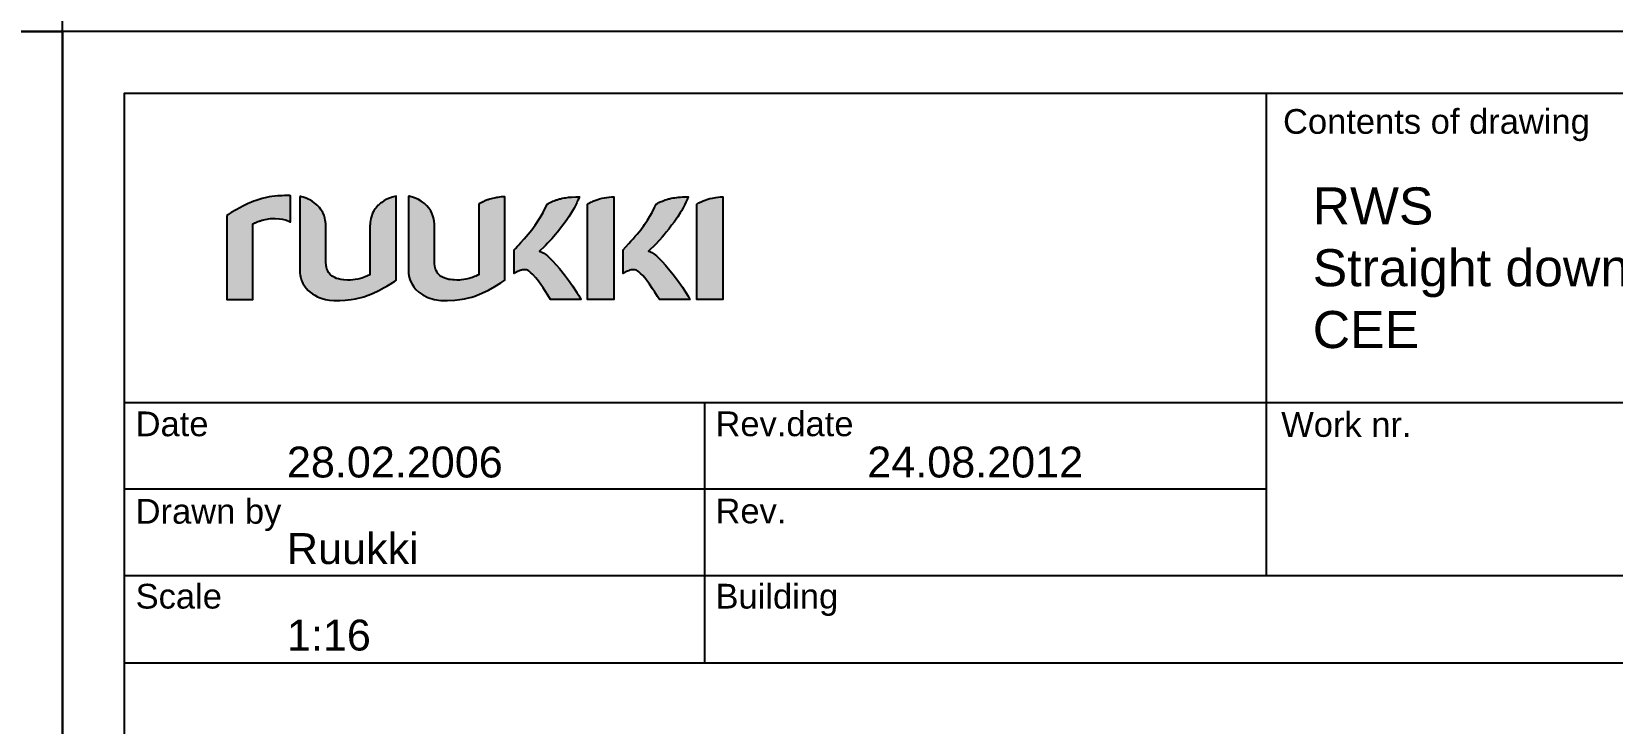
# Model space of a CAD drawing. Extents: x -5366 to 10078, y -29412 to -20292.
# Drawn here: x 3900 to 5949, y -25748 to -24852 of the extents above; entities that cross this region are included whole.
import ezdxf

# ---------------------------------------------------------------- set-up
doc = ezdxf.new("R2010")
doc.units = 0
doc.layers.get('0').update_dxf_attribs({"linetype": 'CONTINUOUS'})
doc.layers.add('DET_RAAMI_ULOIN', color=7, linetype='CONTINUOUS', plot=False)
for name, color, linetype in [('DET_RAAMIT', 7, 'CONTINUOUS'), ('DET_VAKIOTXT', 7, 'CONTINUOUS'), ('MITAT', 2, 'CONTINUOUS'), ('MUOTO', 3, 'CONTINUOUS'), ('RUUKKI', 7, 'CONTINUOUS')]:
    doc.layers.add(name, color=color, linetype=linetype)
doc.styles.add('arial', font='ARIAL.TTF')

# ---------------------------------------------------------------- blocks, each defined once
blk = doc.blocks.new('ruukki_dwg')
at = {"layer": 'RUUKKI'}
for points in [[(-27.86, 99.69), (-27.86, 57.29), (-14.64, 57.29), (-14.64, 95.44), (-14.05, 95.75), (-13.74, 95.89), (-13.43, 96.02), (-13.11, 96.16), (-12.79, 96.3), (-12.46, 96.43), (-12.13, 96.56), (-11.47, 96.8), (-11.13, 96.91), (-10.78, 97.03), (-10.45, 97.12), (-10.11, 97.22), (-9.76, 97.31), (-9.07, 97.49), (-8.39, 97.65), (-7.38, 97.84), (-6.72, 97.94), (-5.78, 98.06), (-4.89, 98.13), (-3.33, 98.14), (-1.14, 98.03), (0.28, 97.85), (2.31, 97.33), (3.84, 96.65), (4.24, 96.4), (4.34, 96.37), (4.41, 96.37), (4.43, 96.4), (4.43, 109.63), (4.18, 109.65), (3.93, 109.68), (3.68, 109.69), (2.44, 109.7), (1.27, 109.7), (0.12, 109.66), (-0.98, 109.61), (-2.05, 109.54), (-3.59, 109.4), (-5.06, 109.23), (-6.47, 109.01), (-7.81, 108.76), (-9.91, 108.27), (-11.5, 107.81), (-13.03, 107.29), (-14.19, 106.88), (-15.38, 106.4), (-16.94, 105.74), (-18.06, 105.22), (-19.44, 104.5), (-23, 102.57), (-25.53, 101.12), (-26.55, 100.52), (-27.34, 100.03), (-27.6, 99.86), (-27.86, 99.69)], [(9.08, 109.3), (9.08, 72.24), (9.14, 70.79), (9.3, 69.42), (9.61, 68.12), (10, 66.88), (10.32, 66.1), (10.69, 65.36), (11.08, 64.63), (11.78, 63.63), (12.27, 62.99), (13.37, 61.81), (14.26, 61), (15.58, 60.05), (16.62, 59.41), (18.09, 58.67), (18.85, 58.34), (20.44, 57.78), (22.06, 57.33), (24.15, 56.94), (26.27, 56.74), (29.3, 56.73), (32.03, 56.87), (35.03, 57.2), (37.31, 57.58), (41.4, 58.63), (45.75, 60.25), (49.09, 61.87), (51.69, 63.26), (53.01, 64.01), (54.78, 65.06), (56.01, 65.84), (56.87, 66.4), (57.57, 66.87), (57.77, 67.02), (57.77, 88.24), (57.77, 109.45), (57.12, 109.3), (56.46, 109.13), (55.8, 108.92), (55.48, 108.82), (54.84, 108.59), (53.9, 108.23), (52.71, 107.66), (51.55, 107), (50.46, 106.27), (49.94, 105.88), (49.2, 105.25), (48.72, 104.8), (48.06, 104.1), (47.63, 103.59), (47.23, 103.08), (46.87, 102.54), (46.5, 101.99), (46.35, 101.69), (45.88, 100.81), (45.28, 99.22), (44.98, 98.2), (44.77, 97.15), (44.62, 96.04), (44.57, 95.28), (44.55, 94.5), (44.55, 69.78), (43.37, 69.2), (42.08, 68.66), (40.41, 68.1), (38.36, 67.57), (34.57, 67.09), (33.25, 67.09), (31.29, 67.18), (29.8, 67.38), (28.68, 67.61), (27.66, 67.9), (26.71, 68.28), (25.45, 69.01), (24.56, 69.77), (23.66, 70.86), (23.18, 71.72), (22.8, 72.68), (22.52, 73.74), (22.42, 74.31), (22.34, 74.92), (22.29, 75.56), (22.26, 76.22), (22.25, 76.56), (22.25, 94.31), (22.21, 95.48), (21.97, 97.32), (21.74, 98.36), (21.32, 99.68), (20.64, 101.21), (19.59, 102.9), (18.98, 103.66), (18.56, 104.15), (17.88, 104.86), (16.89, 105.7), (16.37, 106.1), (15.28, 106.84), (14.14, 107.5), (13.24, 107.93), (12.31, 108.33), (11.37, 108.67), (10.72, 108.88), (10.06, 109.06), (9.74, 109.14), (9.41, 109.22), (9.08, 109.3)], [(63.98, 109.45), (63.98, 72.24), (64, 71.25), (64.08, 70.32), (64.39, 68.54), (64.76, 67.29), (65.22, 66.1), (65.79, 64.99), (66.68, 63.63), (67.7, 62.38), (69.17, 61), (71.17, 59.62), (73.75, 58.34), (76.96, 57.33), (80.32, 56.8), (83.63, 56.71), (87.46, 56.91), (89.94, 57.2), (92.22, 57.58), (94.33, 58.06), (95.92, 58.51), (97.45, 59.01), (101.01, 60.4), (104.34, 62.04), (107.61, 63.82), (110.6, 65.65), (112.64, 67.02), (112.64, 109.16), (112.16, 109.15), (111.72, 109.14), (111.15, 109.09), (110.84, 109.06), (110.06, 108.95), (109.15, 108.82), (108.61, 108.71), (108.08, 108.61), (106.47, 108.24), (105.79, 108.07), (105.14, 107.89), (104.53, 107.7), (104.24, 107.61), (103.95, 107.51), (103.4, 107.31), (103.13, 107.21), (102.63, 107.02), (102.16, 106.81), (101.72, 106.6), (100.76, 106.11), (100.27, 105.82), (99.97, 105.63), (99.72, 105.47), (99.47, 105.31), (99.47, 69.78), (98.88, 69.47), (97.96, 69.06), (97.32, 68.79), (96.32, 68.42), (95.65, 68.19), (94.63, 67.91), (92.93, 67.5), (91.93, 67.33), (90.65, 67.16), (89.75, 67.09), (88.49, 67.09), (87.16, 67.12), (86.21, 67.18), (85.29, 67.28), (84.42, 67.42), (83.33, 67.67), (82.32, 67.99), (81.18, 68.49), (80.55, 68.86), (79.8, 69.43), (79.46, 69.74), (78.84, 70.45), (78.43, 71.05), (77.98, 71.91), (77.7, 72.64), (77.55, 73.16), (77.32, 74.28), (77.22, 75.19), (77.17, 76.19), (77.17, 76.52), (77.17, 94.5), (77.13, 95.28), (77.01, 96.78), (76.64, 98.55), (76.34, 99.55), (75.84, 100.81), (75.22, 101.99), (74.3, 103.34), (73.24, 104.56), (72.04, 105.67), (70.46, 106.83), (69.04, 107.66), (67.83, 108.23), (66.59, 108.71), (65.95, 108.92), (65.29, 109.13), (64.31, 109.38), (63.98, 109.45)], [(117.32, 82.4), (117.99, 83.05), (119.07, 84.21), (119.68, 84.87), (120.63, 85.93), (122.48, 87.96), (124.51, 90.31), (126.27, 92.5), (127.97, 94.73), (130.53, 98.66), (131.97, 101.22), (132.93, 103.04), (133.5, 104.2), (134.04, 105.31), (134.33, 105.5), (134.77, 105.77), (135.27, 106.05), (135.89, 106.38), (136.39, 106.6), (136.96, 106.84), (137.6, 107.1), (138.29, 107.36), (138.66, 107.48), (139.04, 107.61), (139.45, 107.73), (139.87, 107.86), (140.32, 107.99), (140.76, 108.11), (141.24, 108.22), (141.72, 108.33), (142.74, 108.53), (143.44, 108.65), (144.15, 108.75), (144.88, 108.84), (145.6, 108.91), (146.31, 108.97), (148.51, 109.11), (149.79, 109.15), (150.1, 109.16), (150.32, 109.16), (150.25, 108.96), (150.19, 108.76), (150, 108.28), (149.61, 107.39), (149.3, 106.72), (148.98, 106.01), (148.8, 105.65), (147.63, 103.38), (146.8, 101.94), (145.84, 100.33), (144.96, 98.95), (143.92, 97.45), (143.13, 96.35), (141.9, 94.7), (139.22, 91.27), (138.1, 89.9), (137.39, 89.07), (136.39, 87.92), (134.28, 85.63), (133.21, 84.53), (132.23, 83.54), (130.76, 82.13), (130.22, 81.61), (130.57, 81.52), (131.4, 81.2), (131.74, 81.04), (132.44, 80.62), (133.37, 79.95), (134.18, 79.27), (134.39, 79.07), (135.56, 77.98), (136.6, 76.92), (138.74, 74.64), (140.32, 72.82), (142.86, 69.66), (144.79, 67.05), (146.8, 64.23), (149.11, 60.78), (149.37, 60.36), (150.02, 59.28), (150.39, 58.63), (150.86, 57.79), (150.99, 57.54), (151.12, 57.29), (135.7, 57.29), (134.39, 59.45), (132.9, 61.81), (132, 63.18), (129.7, 66.45), (128.34, 68.18), (126.81, 69.85), (125.7, 70.95), (124.93, 71.62), (124.38, 71.94), (124.14, 72.04), (123.89, 72.13), (123.77, 72.17), (123.51, 72.22), (123.24, 72.26), (122.98, 72.29), (122.84, 72.29), (122.56, 72.29), (122.15, 72.27), (121.87, 72.26), (121.61, 72.22), (121.08, 72.12), (120.82, 72.05), (120.52, 71.96), (120.38, 71.91), (120.08, 71.8), (119.78, 71.67), (119.62, 71.6), (119.33, 71.46), (119.04, 71.32), (118.77, 71.17), (118.5, 71.03), (118.27, 70.89), (117.84, 70.64), (117.84, 70.64), (117.65, 70.53), (117.53, 70.46), (117.32, 70.32), (117.32, 82.4)], [(154.51, 105.31), (155.01, 105.63), (155.63, 106.01), (156.17, 106.3), (156.77, 106.6), (157.2, 106.81), (158.72, 107.42), (159.58, 107.7), (160.51, 107.99), (161.85, 108.33), (163.1, 108.61), (164.15, 108.8), (165.41, 108.98), (166.64, 109.09), (167.11, 109.12), (167.7, 109.16), (167.7, 57.29), (154.51, 57.29), (154.51, 105.31)], [(172.38, 82.4), (173.82, 83.89), (175.36, 85.57), (176.34, 86.65), (177.52, 87.96), (178.56, 89.14), (179.55, 90.31), (180.48, 91.43), (181.32, 92.5), (182.07, 93.47), (182.72, 94.33), (183.25, 95.05), (184.79, 97.35), (185.97, 99.31), (187.03, 101.22), (188.28, 103.62), (188.83, 104.75), (189.1, 105.31), (189.2, 105.39), (189.55, 105.62), (189.68, 105.7), (189.96, 105.86), (190.5, 106.15), (191.2, 106.49), (191.73, 106.72), (192.33, 106.97), (192.99, 107.23), (193.71, 107.48), (194.51, 107.73), (194.92, 107.86), (195.36, 107.99), (195.8, 108.11), (196.29, 108.22), (196.77, 108.33), (197.78, 108.53), (198.49, 108.65), (199.57, 108.8), (200.3, 108.88), (201.01, 108.94), (201.35, 108.97), (202.37, 109.04), (203.56, 109.11), (204.04, 109.13), (204.84, 109.15), (205.16, 109.16), (205.38, 109.16), (205.31, 108.96), (205.31, 108.96), (205.24, 108.76), (205.14, 108.52), (205.03, 108.28), (204.91, 107.99), (204.79, 107.71), (204.65, 107.39), (204.52, 107.07), (204.35, 106.72), (204.19, 106.38), (203.66, 105.28), (203.48, 104.91), (203.3, 104.53), (203.12, 104.15), (202.97, 103.9), (202.82, 103.65), (202.36, 102.82), (202.03, 102.23), (201.28, 100.98), (200, 98.95), (199.23, 97.82), (198.17, 96.35), (196.94, 94.7), (195.46, 92.76), (194.26, 91.27), (193.14, 89.9), (192.1, 88.68), (190.81, 87.21), (188.79, 85.08), (187.76, 84.04), (186.35, 82.64), (185.81, 82.13), (185.28, 81.61), (185.95, 81.42), (186.61, 81.12), (186.95, 80.95), (187.48, 80.62), (188.02, 80.24), (188.6, 79.78), (189.22, 79.27), (190.12, 78.44), (192.1, 76.46), (193.79, 74.64), (196.12, 71.91), (197.9, 69.66), (200.73, 65.82), (202.37, 63.46), (204.17, 60.78), (205.28, 58.94), (206.18, 57.29), (190.76, 57.29), (189.87, 58.75), (188.48, 60.98), (187.35, 62.71), (185.75, 65.06), (184.4, 66.89), (183.39, 68.18), (182.41, 69.3), (181.3, 70.42), (180.41, 71.25), (179.76, 71.77), (179.19, 72.04), (178.55, 72.22), (178.02, 72.29), (177.61, 72.29), (176.93, 72.26), (176.39, 72.17), (175.73, 72), (175.13, 71.8), (174.68, 71.6), (174.09, 71.32), (173.54, 71.03), (173.07, 70.75), (172.71, 70.53), (172.42, 70.35), (172.38, 70.32), (172.38, 82.4)], [(209.63, 105.31), (210.13, 105.63), (210.74, 106.01), (211.29, 106.3), (211.9, 106.6), (212.8, 107.02), (213.83, 107.42), (214.7, 107.7), (216.29, 108.16), (217.6, 108.47), (219.28, 108.8), (220.53, 108.98), (221.51, 109.07), (222.44, 109.13), (222.82, 109.16), (222.82, 57.29), (209.63, 57.29), (209.63, 105.31)]]:
    blk.add_lwpolyline(points, dxfattribs=at)
blk = doc.blocks.new('ruukkidwg')
at = {"layer": 'MUOTO', "ltscale": 70, "xscale": 6.199999999999818, "yscale": 6.199999999999818, "zscale": 6.2}
blk.add_blockref('ruukki_dwg', (269.8, -305.9), dxfattribs=at)

msp = doc.modelspace()

# ---------------------------------------------------------------- hatches: boundary and pattern name
h = msp.add_hatch(color=256)
h.paths.add_polyline_path([(4153.08978, -25090.22254), (4153.08978, -25198.96575), (4187.00276, -25198.96575), (4187.00276, -25101.1279), (4188.51, -25100.32994), (4189.30796, -25099.9753), (4190.10591, -25099.62065), (4190.92603, -25099.26601), (4191.74614, -25098.91136), (4192.58843, -25098.57888), (4193.43071, -25098.2464), (4195.11528, -25097.62577), (4196.00189, -25097.33762), (4196.8885, -25097.04947), (4197.75295, -25096.80565), (4198.6174, -25096.56183), (4199.50402, -25096.31802), (4201.27724, -25095.85254), (4203.02831, -25095.45357), (4205.62165, -25094.96593), (4207.30622, -25094.69995), (4209.72224, -25094.38963), (4212.00527, -25094.21231), (4215.99504, -25094.19014), (4221.62503, -25094.47829), (4225.26015, -25094.94376), (4230.46901, -25096.27369), (4234.39227, -25098.02475), (4235.41188, -25098.64538), (4235.67786, -25098.73404), (4235.85519, -25098.73404), (4235.89952, -25098.64538), (4235.89952, -25064.73239), (4235.25672, -25064.6659), (4234.61393, -25064.5994), (4233.97113, -25064.57724), (4230.80149, -25064.55507), (4227.787, -25064.55507), (4224.86117, -25064.64373), (4222.02401, -25064.77672), (4219.27551, -25064.95405), (4215.33007, -25065.30869), (4211.56197, -25065.752), (4207.94901, -25066.30613), (4204.51338, -25066.94893), (4199.1272, -25068.21235), (4195.04878, -25069.38712), (4191.12551, -25070.71704), (4188.15536, -25071.78097), (4185.09654, -25073.00007), (4181.10678, -25074.7068), (4178.22528, -25076.03672), (4174.67883, -25077.87645), (4165.5467, -25082.81932), (4159.07442, -25086.5431), (4156.45891, -25088.09467), (4154.4197, -25089.33593), (4153.75474, -25089.77924)])
h.paths.add_polyline_path([(4247.82448, -25065.57468), (4247.82448, -25160.61969), (4247.97963, -25164.34347), (4248.40077, -25167.8456), (4249.17656, -25171.19256), (4250.174, -25174.36221), (4251.01629, -25176.35709), (4251.94723, -25178.26331), (4252.96684, -25180.1252), (4254.74006, -25182.69638), (4256.00349, -25184.33662), (4258.81849, -25187.3511), (4261.12369, -25189.43465), (4264.49282, -25191.87283), (4267.17483, -25193.51307), (4270.94293, -25195.41929), (4272.89349, -25196.26157), (4276.94974, -25197.70232), (4281.11683, -25198.85492), (4286.48084, -25199.85236), (4291.91135, -25200.36216), (4299.69139, -25200.38433), (4306.69564, -25200.02968), (4314.36485, -25199.1874), (4320.2165, -25198.21212), (4330.72288, -25195.50795), (4341.87205, -25191.36303), (4350.42787, -25187.21811), (4357.09964, -25183.64949), (4360.49094, -25181.7211), (4365.03484, -25179.01693), (4368.18232, -25177.02205), (4370.39885, -25175.60347), (4372.17208, -25174.38437), (4372.70405, -25174.00756), (4372.70405, -25119.59163), (4372.70405, -25065.1757), (4371.01948, -25065.57468), (4369.33492, -25066.01798), (4367.65035, -25066.54995), (4366.83023, -25066.81594), (4365.19, -25067.39224), (4362.77397, -25068.32318), (4359.71516, -25069.78609), (4356.745, -25071.47066), (4353.95217, -25073.33255), (4352.62224, -25074.35216), (4350.71602, -25075.97023), (4349.49693, -25077.12282), (4347.7902, -25078.91822), (4346.68193, -25080.20381), (4345.66232, -25081.53373), (4344.73138, -25082.90798), (4343.80044, -25084.32656), (4343.40146, -25085.08018), (4342.20453, -25087.34105), (4340.65296, -25091.41947), (4339.89933, -25094.03498), (4339.3452, -25096.73916), (4338.96839, -25099.57632), (4338.8354, -25101.52687), (4338.79107, -25103.52175), (4338.79107, -25166.91465), (4335.77658, -25168.42189), (4332.45178, -25169.79615), (4328.17386, -25171.23689), (4322.92068, -25172.58898), (4313.19009, -25173.83024), (4309.82096, -25173.83024), (4304.78942, -25173.58642), (4300.97698, -25173.07662), (4298.09549, -25172.50032), (4295.47998, -25171.7467), (4293.04179, -25170.77142), (4289.80565, -25168.90953), (4287.52262, -25166.95898), (4285.21742, -25164.14398), (4283.99832, -25161.94961), (4283.02305, -25159.48926), (4282.29159, -25156.76292), (4282.02561, -25155.30001), (4281.82612, -25153.74843), (4281.69313, -25152.1082), (4281.62663, -25150.40147), (4281.60447, -25149.53702), (4281.60447, -25104.00939), (4281.49364, -25101.01707), (4280.89518, -25096.29585), (4280.29671, -25093.63601), (4279.21061, -25090.24471), (4277.48171, -25086.32144), (4274.77754, -25081.97704), (4273.22597, -25080.02648), (4272.13986, -25078.78522), (4270.3888, -25076.96767), (4267.86195, -25074.79546), (4266.53203, -25073.77586), (4263.7392, -25071.86964), (4260.81337, -25070.18507), (4258.48601, -25069.0768), (4256.11432, -25068.0572), (4253.69829, -25067.19275), (4252.03589, -25066.66078), (4250.35133, -25066.19531), (4249.50904, -25065.97365), (4248.66676, -25065.77417)])
h.paths.add_polyline_path([(4388.61877, -25065.1757), (4388.61877, -25160.61969), (4388.6631, -25163.14654), (4388.88475, -25165.5404), (4389.68271, -25170.10646), (4390.61365, -25173.32044), (4391.81058, -25176.35709), (4393.25133, -25179.19425), (4395.53436, -25182.69638), (4398.17204, -25185.88819), (4401.91798, -25189.43465), (4407.06034, -25192.9811), (4413.68778, -25196.26157), (4421.91112, -25198.85492), (4430.53345, -25200.207), (4439.02277, -25200.42866), (4448.84202, -25199.91886), (4455.20348, -25199.1874), (4461.03296, -25198.21212), (4466.46348, -25196.97086), (4470.5419, -25195.81827), (4474.443, -25194.53268), (4483.57512, -25190.98622), (4492.13095, -25186.7748), (4500.50945, -25182.20874), (4508.17866, -25177.50969), (4513.40968, -25174.00756), (4513.40968, -25065.92932), (4512.19059, -25065.95149), (4511.03799, -25065.99582), (4509.59724, -25066.10665), (4508.79929, -25066.19531), (4506.80441, -25066.46129), (4504.45488, -25066.81594), (4503.08063, -25067.08192), (4501.70638, -25067.3479), (4497.58362, -25068.27885), (4495.83256, -25068.72216), (4494.17016, -25069.18763), (4492.61859, -25069.67527), (4491.86496, -25069.91909), (4491.13351, -25070.1629), (4489.71493, -25070.67271), (4489.0278, -25070.93869), (4487.74221, -25071.42633), (4486.54528, -25071.9583), (4485.39268, -25072.49027), (4482.93233, -25073.75369), (4481.69107, -25074.48515), (4480.91528, -25074.97278), (4480.27249, -25075.39393), (4479.62969, -25075.81507), (4479.62969, -25166.91465), (4478.12245, -25167.7126), (4475.75076, -25168.77654), (4474.11052, -25169.46367), (4471.56151, -25170.41678), (4469.83261, -25170.99308), (4467.2171, -25171.72453), (4462.87269, -25172.7663), (4460.30151, -25173.20961), (4457.02104, -25173.63075), (4454.71584, -25173.83024), (4451.4797, -25173.83024), (4448.06624, -25173.74158), (4445.62805, -25173.58642), (4443.27852, -25173.3426), (4441.03982, -25172.98796), (4438.24699, -25172.34516), (4435.65364, -25171.52504), (4432.72781, -25170.23945), (4431.10974, -25169.28634), (4429.18136, -25167.82343), (4428.31691, -25167.02548), (4426.72101, -25165.20792), (4425.67923, -25163.67851), (4424.52664, -25161.46198), (4423.81734, -25159.57792), (4423.41837, -25158.248), (4422.84207, -25155.38867), (4422.57608, -25153.03914), (4422.44309, -25150.49013), (4422.44309, -25149.62568), (4422.44309, -25103.52175), (4422.35443, -25101.52687), (4422.04412, -25097.6701), (4421.09101, -25093.14837), (4420.31522, -25090.57719), (4419.02963, -25087.34105), (4417.43372, -25084.32656), (4415.0842, -25080.86877), (4412.38002, -25077.72129), (4409.29904, -25074.88412), (4405.24278, -25071.91397), (4401.60767, -25069.78609), (4398.50452, -25068.32318), (4395.31271, -25067.08192), (4393.67247, -25066.54995), (4391.9879, -25066.01798), (4389.46105, -25065.37519)])
h.paths.add_polyline_path([(4525.4233, -25134.55324), (4527.13003, -25132.89084), (4529.9007, -25129.92068), (4531.45228, -25128.21395), (4533.89047, -25125.50978), (4538.63385, -25120.30092), (4543.84271, -25114.27195), (4548.36444, -25108.66411), (4552.73101, -25102.94545), (4559.29196, -25092.86022), (4562.99357, -25086.29928), (4565.45392, -25081.62239), (4566.91684, -25078.65223), (4568.29109, -25075.81507), (4569.04471, -25075.30527), (4570.15298, -25074.61814), (4571.43857, -25073.90885), (4573.03447, -25073.06656), (4574.32006, -25072.49027), (4575.78298, -25071.86964), (4577.42321, -25071.20468), (4579.19644, -25070.53972), (4580.14955, -25070.2294), (4581.10266, -25069.91909), (4582.1666, -25069.58661), (4583.23053, -25069.25412), (4584.38313, -25068.94381), (4585.53573, -25068.6335), (4586.75482, -25068.34535), (4587.97392, -25068.0572), (4590.58943, -25067.54739), (4592.38482, -25067.23708), (4594.22455, -25066.97109), (4596.08643, -25066.74944), (4597.94832, -25066.57212), (4599.76588, -25066.41696), (4605.39588, -25066.06231), (4608.67635, -25065.95149), (4609.47431, -25065.92932), (4610.0506, -25065.92932), (4609.87328, -25066.43913), (4609.69596, -25066.94893), (4609.20832, -25068.19019), (4608.21088, -25070.47322), (4607.43509, -25072.17995), (4606.59281, -25073.99751), (4606.1495, -25074.92845), (4603.13502, -25080.75794), (4601.00714, -25084.45955), (4598.54679, -25088.58231), (4596.28592, -25092.1066), (4593.62608, -25095.96337), (4591.60903, -25098.77837), (4588.43939, -25103.01195), (4581.56813, -25111.81159), (4578.7088, -25115.31372), (4576.89124, -25117.44159), (4574.32006, -25120.41175), (4568.91172, -25126.2634), (4566.16321, -25129.10057), (4563.63636, -25131.62742), (4559.89042, -25135.26253), (4558.494, -25136.59245), (4559.38062, -25136.81411), (4561.50849, -25137.63423), (4562.3951, -25138.05537), (4564.1905, -25139.1193), (4566.56219, -25140.8482), (4568.64573, -25142.5771), (4569.19987, -25143.0869), (4572.19219, -25145.9019), (4574.85203, -25148.60607), (4580.34904, -25154.45773), (4584.4053, -25159.13461), (4590.89974, -25167.22497), (4595.86478, -25173.9189), (4601.00714, -25181.16697), (4606.94746, -25190.01094), (4607.61242, -25191.07488), (4609.27482, -25193.84555), (4610.22793, -25195.50795), (4611.42486, -25197.68016), (4611.75734, -25198.32295), (4612.08982, -25198.96575), (4572.54683, -25198.96575), (4569.19987, -25193.42441), (4565.36526, -25187.3511), (4563.06006, -25183.84898), (4557.16408, -25175.47048), (4553.66196, -25171.03741), (4549.76086, -25166.73733), (4546.90153, -25163.92233), (4544.92881, -25162.2156), (4543.51023, -25161.37331), (4542.8896, -25161.1295), (4542.26897, -25160.90784), (4541.95865, -25160.79702), (4541.29369, -25160.66402), (4540.5844, -25160.57536), (4539.91944, -25160.4867), (4539.5648, -25160.4867), (4538.8555, -25160.4867), (4537.79157, -25160.53103), (4537.08228, -25160.57536), (4536.41732, -25160.66402), (4535.04306, -25160.93001), (4534.3781, -25161.10733), (4533.62448, -25161.32898), (4533.24767, -25161.46198), (4532.49405, -25161.75013), (4531.71826, -25162.08261), (4531.31929, -25162.25993), (4530.56566, -25162.61457), (4529.81204, -25162.96922), (4529.12492, -25163.34603), (4528.43779, -25163.72284), (4527.83933, -25164.07749), (4526.75322, -25164.72028), (4526.26559, -25165.00843), (4525.95527, -25165.18575), (4525.4233, -25165.5404)])
h.paths.add_polyline_path([(4620.77863, -25075.81507), (4622.06422, -25074.97278), (4623.66013, -25073.99751), (4625.03438, -25073.26605), (4626.58595, -25072.49027), (4627.69422, -25071.9583), (4631.59532, -25070.40672), (4633.78969, -25069.67527), (4636.16138, -25068.94381), (4639.61918, -25068.0572), (4642.81099, -25067.3479), (4645.51516, -25066.86027), (4648.72914, -25066.39479), (4651.89878, -25066.10665), (4653.09571, -25066.04015), (4654.60295, -25065.92932), (4654.60295, -25198.96575), (4620.77863, -25198.96575)])
h.paths.add_polyline_path([(4666.61657, -25134.55324), (4670.29602, -25130.7408), (4674.26362, -25126.41856), (4676.7683, -25123.64789), (4679.80496, -25120.30092), (4682.4648, -25117.26427), (4685.01381, -25114.27195), (4687.38551, -25111.39045), (4689.53554, -25108.66411), (4691.46393, -25106.15943), (4693.12633, -25103.96506), (4694.47842, -25102.12534), (4698.44601, -25096.20719), (4701.4605, -25091.19782), (4704.18684, -25086.29928), (4707.37865, -25080.13731), (4708.79723, -25077.23365), (4709.48436, -25075.81507), (4709.75034, -25075.59341), (4710.63696, -25075.01712), (4710.96944, -25074.81763), (4711.70089, -25074.39649), (4713.07514, -25073.64286), (4714.87054, -25072.77842), (4716.24479, -25072.17995), (4717.7742, -25071.53716), (4719.45877, -25070.8722), (4721.32065, -25070.2294), (4723.35987, -25069.58661), (4724.4238, -25069.25412), (4725.55424, -25068.94381), (4726.68467, -25068.6335), (4727.92593, -25068.34535), (4729.16719, -25068.0572), (4731.76053, -25067.54739), (4733.57809, -25067.23708), (4736.34876, -25066.86027), (4738.21065, -25066.63861), (4740.02821, -25066.50562), (4740.91482, -25066.41696), (4743.53033, -25066.23964), (4746.58915, -25066.06231), (4747.80825, -25066.01798), (4749.84746, -25065.95149), (4750.66758, -25065.92932), (4751.24388, -25065.92932), (4751.06655, -25066.43913), (4750.88923, -25066.94893), (4750.62325, -25067.56956), (4750.35726, -25068.19019), (4750.04695, -25068.92164), (4749.73663, -25069.6531), (4749.38199, -25070.47322), (4749.02734, -25071.29334), (4748.6062, -25072.17995), (4748.18506, -25073.06656), (4746.83297, -25075.88156), (4746.3675, -25076.83467), (4745.90203, -25077.80995), (4745.43655, -25078.78522), (4745.05974, -25079.42802), (4744.68293, -25080.07082), (4743.50817, -25082.19869), (4742.64372, -25083.70593), (4740.7375, -25086.91991), (4737.45703, -25092.1066), (4735.46215, -25095.01026), (4732.75797, -25098.77837), (4729.61049, -25103.01195), (4725.79805, -25107.99915), (4722.73924, -25111.81159), (4719.85774, -25115.31372), (4717.17573, -25118.4612), (4713.8731, -25122.22931), (4708.68641, -25127.68198), (4706.04873, -25130.36399), (4702.43578, -25133.93261), (4701.06153, -25135.26253), (4699.68727, -25136.59245), (4701.41617, -25137.08009), (4703.10074, -25137.83371), (4703.98735, -25138.27702), (4705.33944, -25139.1193), (4706.73586, -25140.09458), (4708.22093, -25141.26934), (4709.79467, -25142.5771), (4712.09987, -25144.70497), (4717.17573, -25149.78084), (4721.52014, -25154.45773), (4727.50479, -25161.46198), (4732.04868, -25167.22497), (4739.31892, -25177.08855), (4743.53033, -25183.13969), (4748.14073, -25190.01094), (4750.97789, -25194.71), (4753.28309, -25198.96575), (4713.74011, -25198.96575), (4711.47924, -25195.19764), (4707.91062, -25189.50114), (4705.00696, -25185.04591), (4700.90637, -25179.0391), (4697.44857, -25174.34004), (4694.85523, -25171.03741), (4692.32838, -25168.15591), (4689.49121, -25165.27442), (4687.20818, -25163.14654), (4685.54578, -25161.81662), (4684.08287, -25161.1295), (4682.44263, -25160.66402), (4681.06838, -25160.4867), (4680.02661, -25160.4867), (4678.27555, -25160.57536), (4676.9013, -25160.79702), (4675.19456, -25161.21816), (4673.66515, -25161.75013), (4672.51256, -25162.25993), (4671.00531, -25162.96922), (4669.58673, -25163.72284), (4668.3898, -25164.43213), (4667.45886, -25165.00843), (4666.7274, -25165.45174), (4666.61657, -25165.5404)])
h.paths.add_polyline_path([(4762.14923, -25075.81507), (4763.43482, -25074.97278), (4764.98639, -25073.99751), (4766.40497, -25073.26605), (4767.95655, -25072.49027), (4770.26174, -25071.42633), (4772.92159, -25070.40672), (4775.13812, -25069.67527), (4779.21655, -25068.5005), (4782.58568, -25067.70255), (4786.88576, -25066.86027), (4790.09973, -25066.39479), (4792.60442, -25066.15098), (4794.99827, -25066.01798), (4795.97355, -25065.92932), (4795.97355, -25198.96575), (4762.14923, -25198.96575)])

# ---------------------------------------------------------------- linework, layer by layer
at = {"layer": 'DET_RAAMI_ULOIN', "color": 2}
for points in [[(772.35454, -24852.30809), (3940.35454, -24852.30809), (3940.35454, -20292.30809), (772.35454, -20292.30809)], [(772.35454, -29412.30809), (3940.35454, -29412.30809), (3940.35454, -24852.30809), (772.35454, -24852.30809)], [(3940.35454, -29412.30809), (7108.35454, -29412.30809), (7108.35454, -24852.30809), (3940.35454, -24852.30809)]]:
    msp.add_lwpolyline(points, close=True, dxfattribs=at)
at = {"layer": 'DET_RAAMIT', "color": 2}
for p, q in [((4020.35454, -25332.30809), (6276.35454, -25332.30809)), ((4772.35454, -25332.30809), (4772.35454, -25669.56457)), ((5500.35454, -25556.30809), (5500.35454, -25332.30809)), ((4020.35454, -25444.30809), (5500.35454, -25444.30809)), ((4020.35454, -25556.30809), (6276.35454, -25556.30809)), ((4020.35454, -25669.56457), (7028.35454, -25669.56457))]:
    msp.add_line(p, q, dxfattribs=at)
msp.add_lwpolyline([(4020.35454, -29332.30809), (7028.35454, -29332.30809), (7028.35454, -24932.30809), (4020.35454, -24932.30809)], close=True, dxfattribs=at)
msp.add_lwpolyline([(5500.35454, -25332.30809), (5500.35454, -24932.30809)], dxfattribs=at)

# ---------------------------------------------------------------- block references
at = {"layer": 'MITAT', "xscale": 0.4136336361298163, "yscale": 0.4136336361261783, "zscale": 0.4136336361292254}
msp.add_blockref('ruukkidwg', (4112.9466, -25219.3378), dxfattribs=at)

# ---------------------------------------------------------------- texts
at = {"layer": 'DET_RAAMIT', "color": 2, "insert": (5560.28382, -25053.88857), "char_height": 48, "width": 1468.0707136, "attachment_point": 1, "style": 'arial'}
msp.add_mtext('RWS\\PStraight downpipe\\PCEE', dxfattribs=at)
at = {"layer": 'DET_RAAMIT', "color": 3, "char_height": 40, "width": 339.7367981, "attachment_point": 1, "style": 'arial'}
for s, insert in [('{\\C2;28.02.2006}', (4231.16391, -25389.45071)), ('{\\C2;24.08.2012}', (4983.16391, -25389.45071)), ('{\\C2;Ruukki}', (4231.16391, -25501.45071)), ('{\\C2;1:16}', (4231.16391, -25613.45071))]:
    msp.add_mtext(s, dxfattribs=dict(at, insert=insert))
at = {"layer": 'DET_VAKIOTXT', "color": 1, "style": 'arial'}
for s, p in [('Contents of drawing', (5521.8095, -24984.51593)), ('Date', (4035.13166, -25376.01894)), ('Rev.date', (4786.40775, -25375.95718)), ('Work nr.', (5519.46584, -25376.81854)), ('Drawn by', (4035.13166, -25489.19481)), ('Rev.', (4786.40775, -25488.80345)), ('Scale', (4035.13166, -25599.11105)), ('Building', (4786.40775, -25599.09154))]:
    msp.add_text(s, height=32, dxfattribs=at).set_placement(p)

doc.saveas('drawing.dxf')
